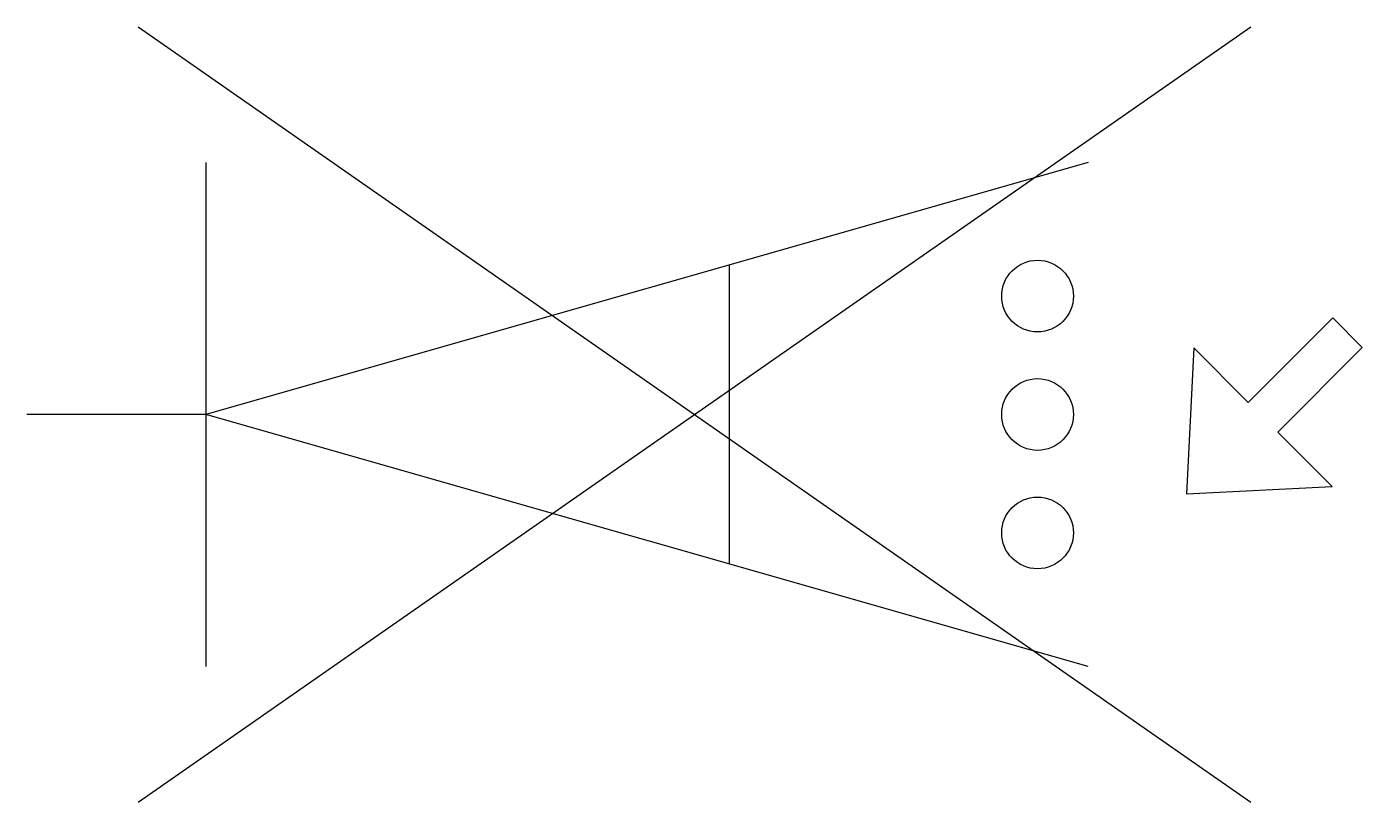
# Model space of a CAD drawing. Header units: metres. Extents: x 0 to 11.2, y -3.2 to 3.2.
import ezdxf

# ---------------------------------------------------------------- set-up
doc = ezdxf.new("R2010")
doc.units = ezdxf.units.M

msp = doc.modelspace()

# ---------------------------------------------------------------- linework, layer by layer
for p, q in [((0.931, 3.245), (10.24, -3.245)), ((0.931, -3.245), (10.24, 3.245)), ((8.878, 2.11), (1.499, 0)), ((1.499, 2.11), (1.499, -2.11)), ((5.878, -1.252), (5.878, 1.252)), ((1.499, 0), (0, 0)), ((8.878, -2.11), (1.499, 0))]:
    msp.add_line(p, q)
msp.add_lwpolyline([(11.171, 0.56), (10.924, 0.808), (10.216, 0.101), (9.761, 0.557), (9.7, -0.663), (10.92, -0.603), (10.464, -0.147)], close=True)
for centre in [(8.455, 0.991), (8.455, 0), (8.455, -0.991)]:
    msp.add_circle(centre, 0.3)

doc.saveas('drawing.dxf')
